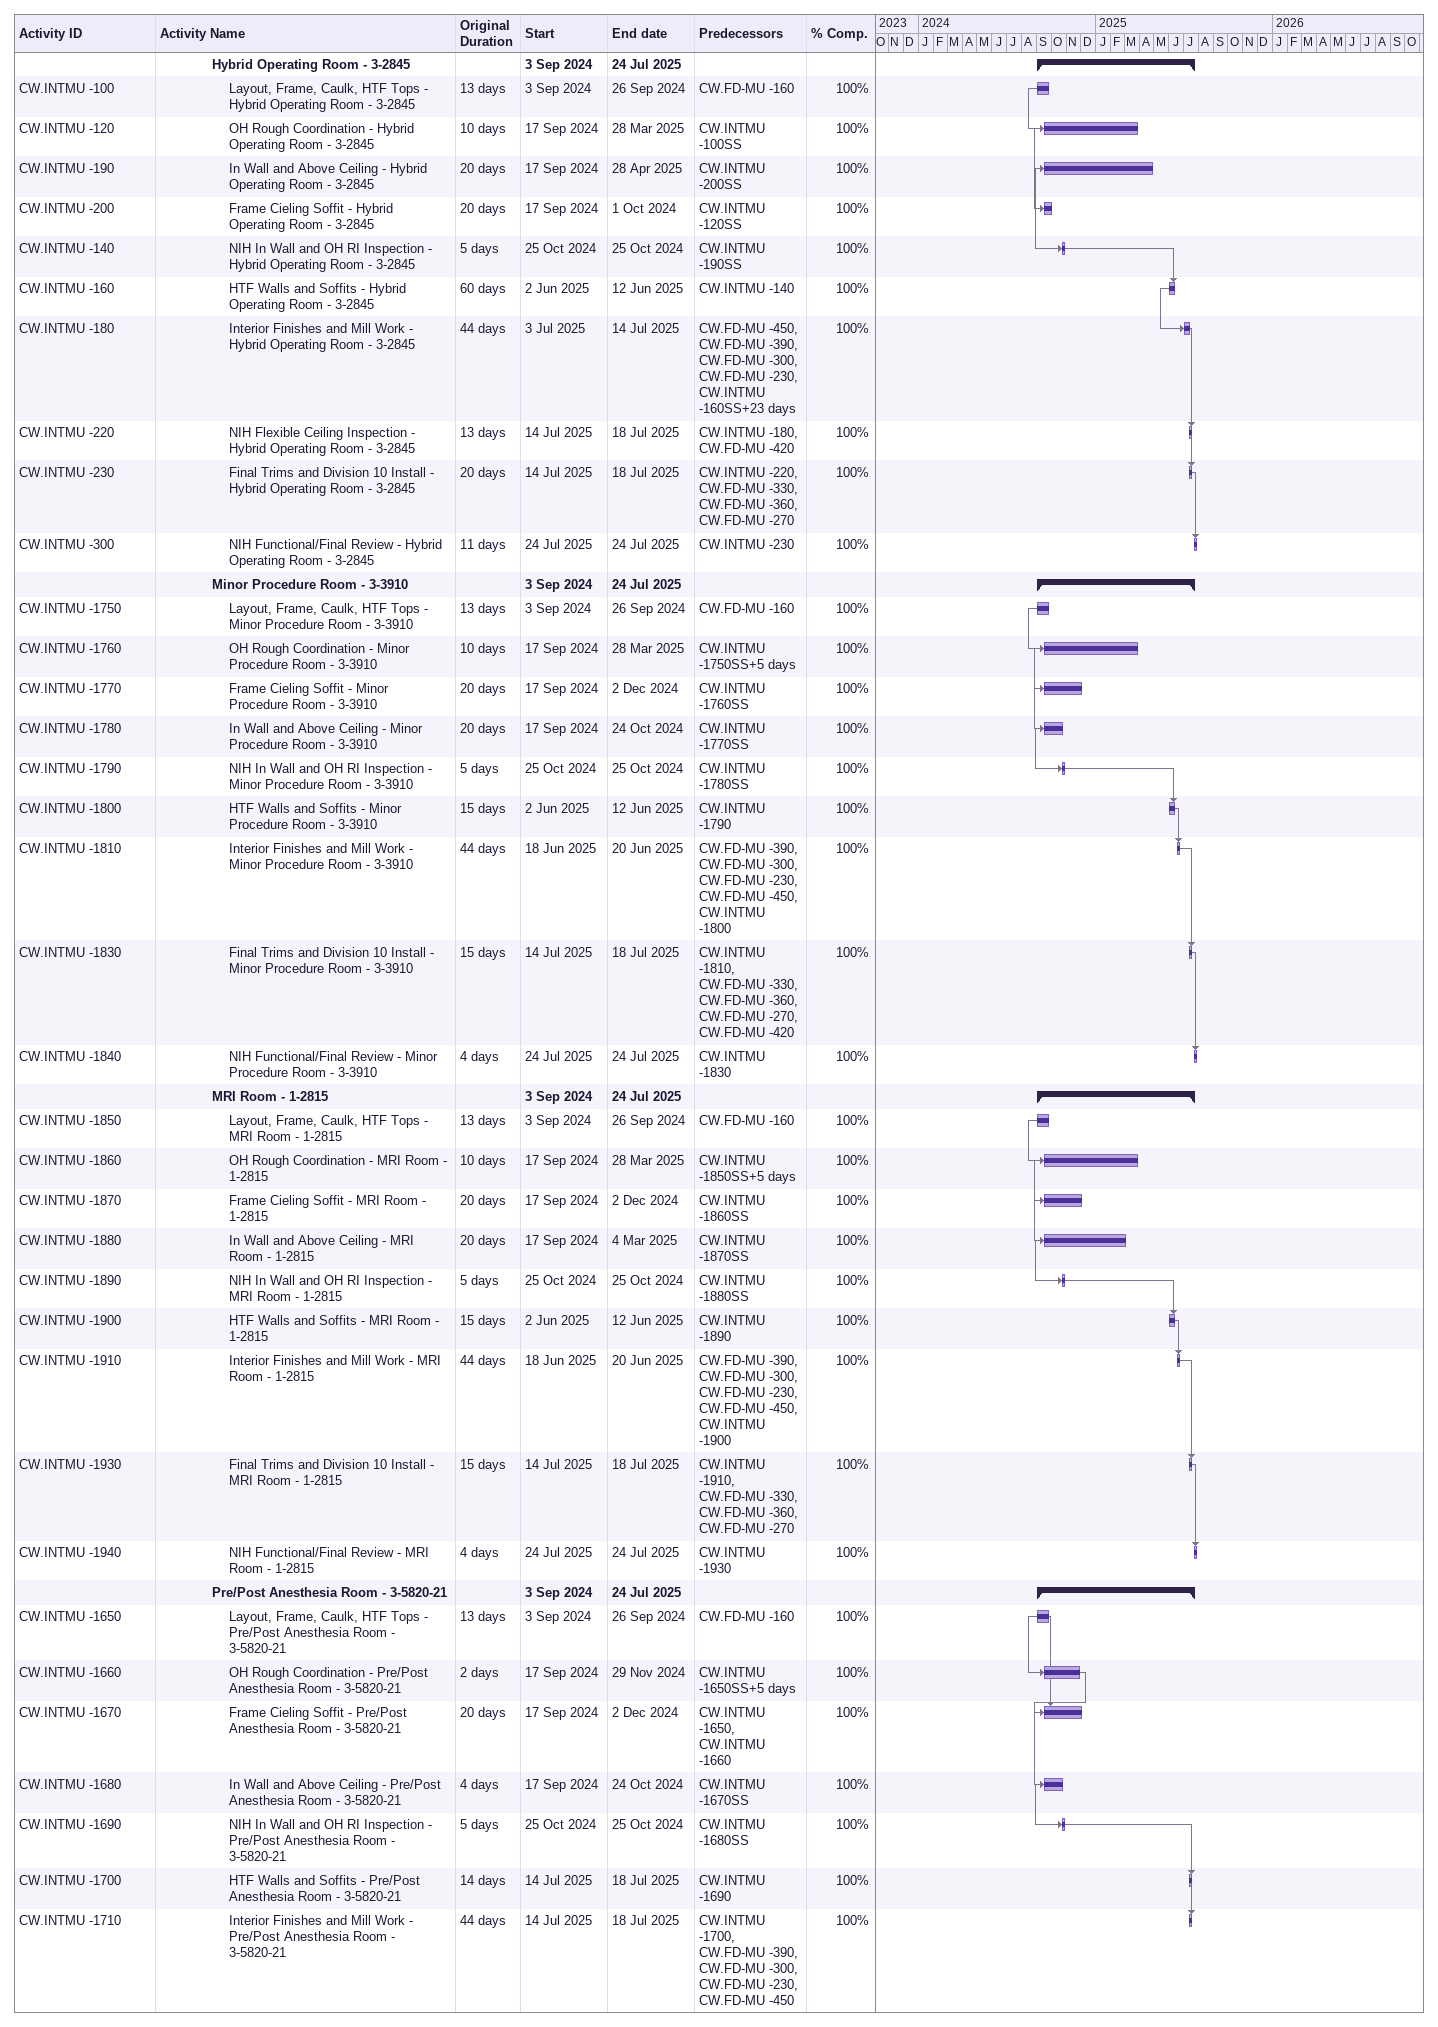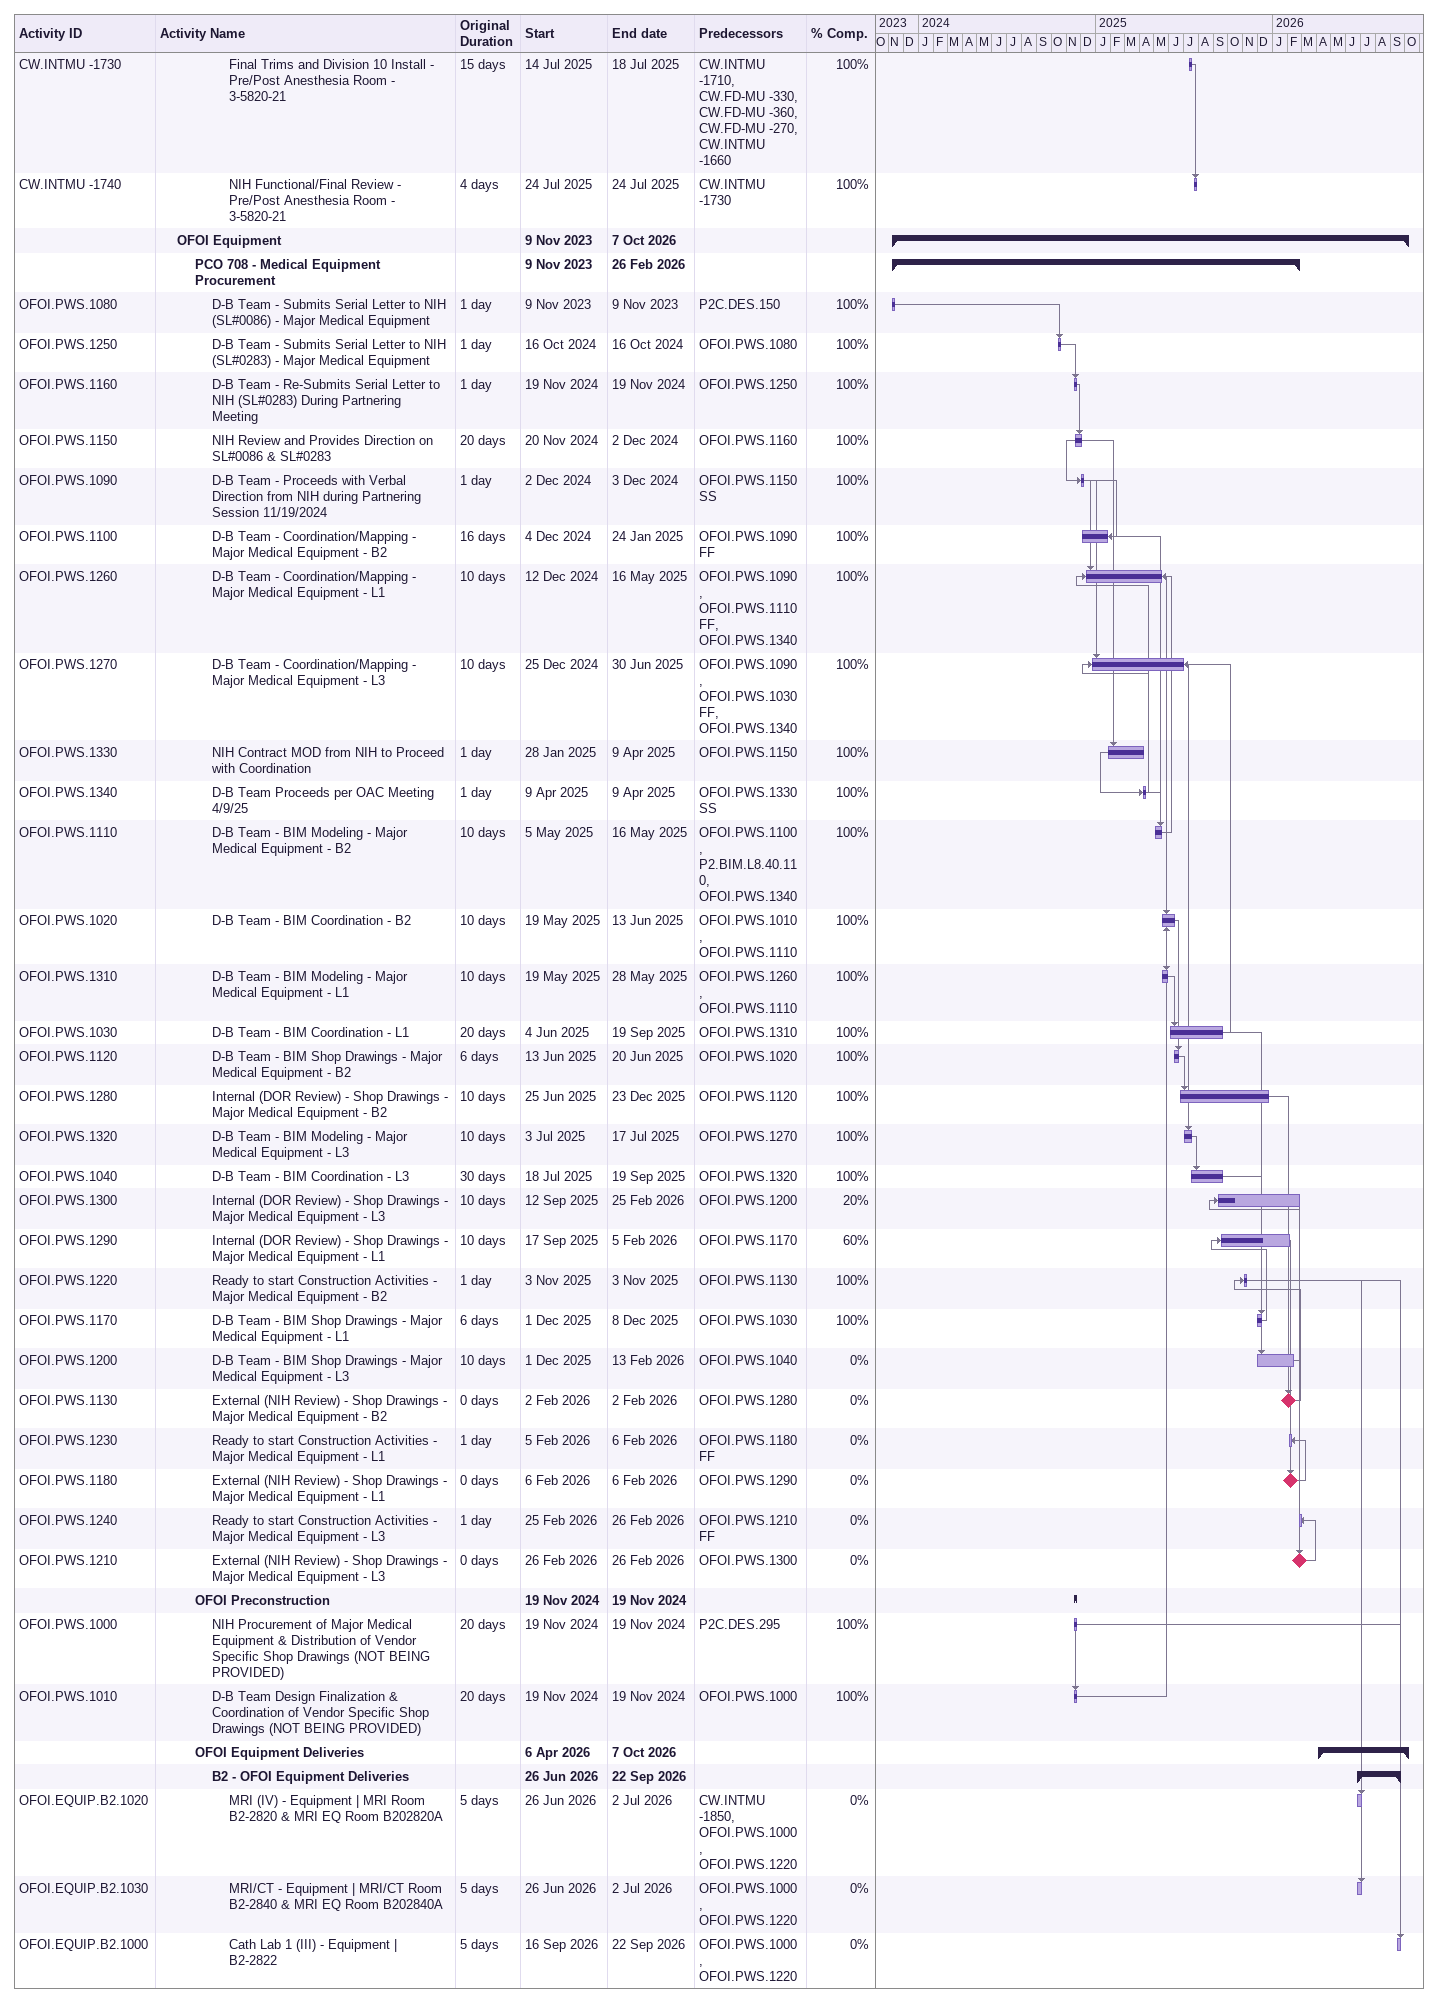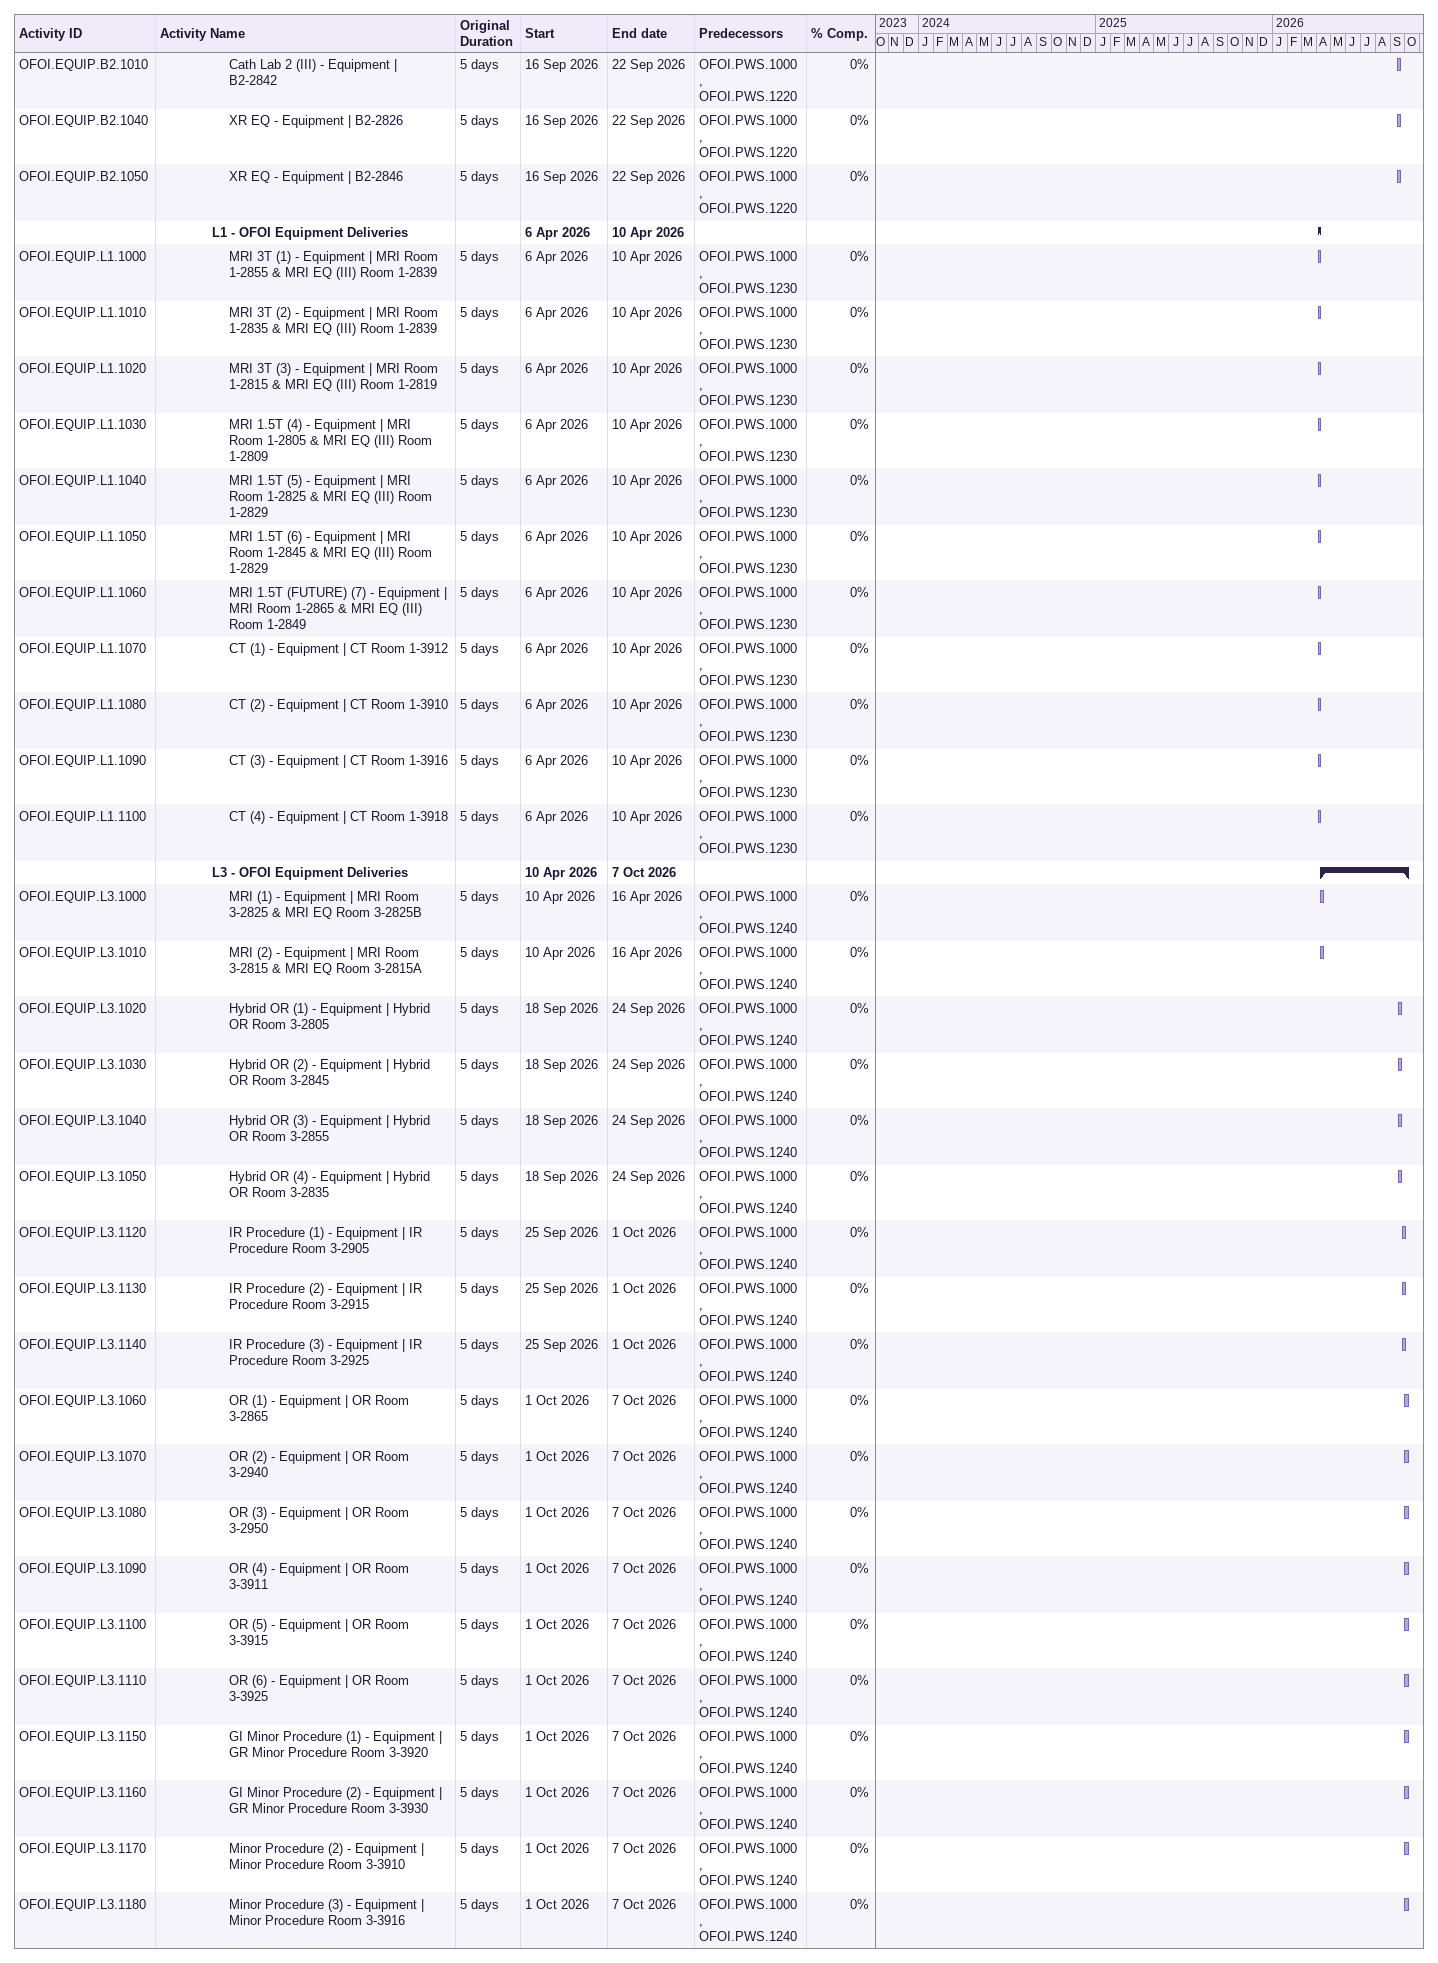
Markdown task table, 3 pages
| ID | Level | Task | Original duration | Start | Finish | Predecessors | % complete |
|---|---|---|---|---|---|---|---|
|  | 4 | **Hybrid Operating Room - 3-2845** |  | 2024-09-03 | 2025-07-24 |  |  |
| CW.INTMU -100 | 5 | Layout, Frame, Caulk, HTF Tops - Hybrid Operating Room - 3-2845 | 13d | 2024-09-03 | 2024-09-26 | CW.FD-MU -160 | 100 |
| CW.INTMU -120 | 5 | OH Rough Coordination - Hybrid Operating Room - 3-2845 | 10d | 2024-09-17 | 2025-03-28 | CW.INTMU -100SS | 100 |
| CW.INTMU -190 | 5 | In Wall and Above Ceiling - Hybrid Operating Room - 3-2845 | 20d | 2024-09-17 | 2025-04-28 | CW.INTMU -200SS | 100 |
| CW.INTMU -200 | 5 | Frame Cieling Soffit - Hybrid Operating Room - 3-2845 | 20d | 2024-09-17 | 2024-10-01 | CW.INTMU -120SS | 100 |
| CW.INTMU -140 | 5 | NIH In Wall and OH RI Inspection - Hybrid Operating Room - 3-2845 | 5d | 2024-10-25 | 2024-10-25 | CW.INTMU -190SS | 100 |
| CW.INTMU -160 | 5 | HTF Walls and Soffits - Hybrid Operating Room - 3-2845 | 60d | 2025-06-02 | 2025-06-12 | CW.INTMU -140 | 100 |
| CW.INTMU -180 | 5 | Interior Finishes and Mill Work - Hybrid Operating Room - 3-2845 | 44d | 2025-07-03 | 2025-07-14 | CW.FD-MU -450, CW.FD-MU -390, CW.FD-MU -300, CW.FD-MU -230, CW.INTMU -160SS+23d | 100 |
| CW.INTMU -220 | 5 | NIH Flexible Ceiling Inspection - Hybrid Operating Room - 3-2845 | 13d | 2025-07-14 | 2025-07-18 | CW.INTMU -180, CW.FD-MU -420 | 100 |
| CW.INTMU -230 | 5 | Final Trims and Division 10 Install - Hybrid Operating Room - 3-2845 | 20d | 2025-07-14 | 2025-07-18 | CW.INTMU -220, CW.FD-MU -330, CW.FD-MU -360, CW.FD-MU -270 | 100 |
| CW.INTMU -300 | 5 | NIH Functional/Final Review - Hybrid Operating Room - 3-2845 | 11d | 2025-07-24 | 2025-07-24 | CW.INTMU -230 | 100 |
|  | 4 | **Minor Procedure Room - 3-3910** |  | 2024-09-03 | 2025-07-24 |  |  |
| CW.INTMU -1750 | 5 | Layout, Frame, Caulk, HTF Tops - Minor Procedure Room - 3-3910 | 13d | 2024-09-03 | 2024-09-26 | CW.FD-MU -160 | 100 |
| CW.INTMU -1760 | 5 | OH Rough Coordination - Minor Procedure Room - 3-3910 | 10d | 2024-09-17 | 2025-03-28 | CW.INTMU -1750SS+5d | 100 |
| CW.INTMU -1770 | 5 | Frame Cieling Soffit - Minor Procedure Room - 3-3910 | 20d | 2024-09-17 | 2024-12-02 | CW.INTMU -1760SS | 100 |
| CW.INTMU -1780 | 5 | In Wall and Above Ceiling - Minor Procedure Room - 3-3910 | 20d | 2024-09-17 | 2024-10-24 | CW.INTMU -1770SS | 100 |
| CW.INTMU -1790 | 5 | NIH In Wall and OH RI Inspection - Minor Procedure Room - 3-3910 | 5d | 2024-10-25 | 2024-10-25 | CW.INTMU -1780SS | 100 |
| CW.INTMU -1800 | 5 | HTF Walls and Soffits - Minor Procedure Room - 3-3910 | 15d | 2025-06-02 | 2025-06-12 | CW.INTMU -1790 | 100 |
| CW.INTMU -1810 | 5 | Interior Finishes and Mill Work - Minor Procedure Room - 3-3910 | 44d | 2025-06-18 | 2025-06-20 | CW.FD-MU -390, CW.FD-MU -300, CW.FD-MU -230, CW.FD-MU -450, CW.INTMU -1800 | 100 |
| CW.INTMU -1830 | 5 | Final Trims and Division 10 Install - Minor Procedure Room - 3-3910 | 15d | 2025-07-14 | 2025-07-18 | CW.INTMU -1810, CW.FD-MU -330, CW.FD-MU -360, CW.FD-MU -270, CW.FD-MU -420 | 100 |
| CW.INTMU -1840 | 5 | NIH Functional/Final Review - Minor Procedure Room - 3-3910 | 4d | 2025-07-24 | 2025-07-24 | CW.INTMU -1830 | 100 |
|  | 4 | **MRI Room - 1-2815** |  | 2024-09-03 | 2025-07-24 |  |  |
| CW.INTMU -1850 | 5 | Layout, Frame, Caulk, HTF Tops - MRI Room - 1-2815 | 13d | 2024-09-03 | 2024-09-26 | CW.FD-MU -160 | 100 |
| CW.INTMU -1860 | 5 | OH Rough Coordination - MRI Room - 1-2815 | 10d | 2024-09-17 | 2025-03-28 | CW.INTMU -1850SS+5d | 100 |
| CW.INTMU -1870 | 5 | Frame Cieling Soffit - MRI Room - 1-2815 | 20d | 2024-09-17 | 2024-12-02 | CW.INTMU -1860SS | 100 |
| CW.INTMU -1880 | 5 | In Wall and Above Ceiling - MRI Room - 1-2815 | 20d | 2024-09-17 | 2025-03-04 | CW.INTMU -1870SS | 100 |
| CW.INTMU -1890 | 5 | NIH In Wall and OH RI Inspection - MRI Room - 1-2815 | 5d | 2024-10-25 | 2024-10-25 | CW.INTMU -1880SS | 100 |
| CW.INTMU -1900 | 5 | HTF Walls and Soffits - MRI Room - 1-2815 | 15d | 2025-06-02 | 2025-06-12 | CW.INTMU -1890 | 100 |
| CW.INTMU -1910 | 5 | Interior Finishes and Mill Work - MRI Room - 1-2815 | 44d | 2025-06-18 | 2025-06-20 | CW.FD-MU -390, CW.FD-MU -300, CW.FD-MU -230, CW.FD-MU -450, CW.INTMU -1900 | 100 |
| CW.INTMU -1930 | 5 | Final Trims and Division 10 Install - MRI Room - 1-2815 | 15d | 2025-07-14 | 2025-07-18 | CW.INTMU -1910, CW.FD-MU -330, CW.FD-MU -360, CW.FD-MU -270 | 100 |
| CW.INTMU -1940 | 5 | NIH Functional/Final Review - MRI Room - 1-2815 | 4d | 2025-07-24 | 2025-07-24 | CW.INTMU -1930 | 100 |
|  | 4 | **Pre/Post Anesthesia Room - 3-5820-21** |  | 2024-09-03 | 2025-07-24 |  |  |
| CW.INTMU -1650 | 5 | Layout, Frame, Caulk, HTF Tops - Pre/Post Anesthesia Room - 3-5820-21 | 13d | 2024-09-03 | 2024-09-26 | CW.FD-MU -160 | 100 |
| CW.INTMU -1660 | 5 | OH Rough Coordination - Pre/Post Anesthesia Room - 3-5820-21 | 2d | 2024-09-17 | 2024-11-29 | CW.INTMU -1650SS+5d | 100 |
| CW.INTMU -1670 | 5 | Frame Cieling Soffit - Pre/Post Anesthesia Room - 3-5820-21 | 20d | 2024-09-17 | 2024-12-02 | CW.INTMU -1650, CW.INTMU -1660 | 100 |
| CW.INTMU -1680 | 5 | In Wall and Above Ceiling - Pre/Post Anesthesia Room - 3-5820-21 | 4d | 2024-09-17 | 2024-10-24 | CW.INTMU -1670SS | 100 |
| CW.INTMU -1690 | 5 | NIH In Wall and OH RI Inspection - Pre/Post Anesthesia Room - 3-5820-21 | 5d | 2024-10-25 | 2024-10-25 | CW.INTMU -1680SS | 100 |
| CW.INTMU -1700 | 5 | HTF Walls and Soffits - Pre/Post Anesthesia Room - 3-5820-21 | 14d | 2025-07-14 | 2025-07-18 | CW.INTMU -1690 | 100 |
| CW.INTMU -1710 | 5 | Interior Finishes and Mill Work - Pre/Post Anesthesia Room - 3-5820-21 | 44d | 2025-07-14 | 2025-07-18 | CW.INTMU -1700, CW.FD-MU -390, CW.FD-MU -300, CW.FD-MU -230, CW.FD-MU -450 | 100 |
| CW.INTMU -1730 | 5 | Final Trims and Division 10 Install - Pre/Post Anesthesia Room - 3-5820-21 | 15d | 2025-07-14 | 2025-07-18 | CW.INTMU -1710, CW.FD-MU -330, CW.FD-MU -360, CW.FD-MU -270, CW.INTMU -1660 | 100 |
| CW.INTMU -1740 | 5 | NIH Functional/Final Review - Pre/Post Anesthesia Room - 3-5820-21 | 4d | 2025-07-24 | 2025-07-24 | CW.INTMU -1730 | 100 |
|  | 2 | **OFOI Equipment** |  | 2023-11-09 | 2026-10-07 |  |  |
|  | 3 | **PCO 708 - Medical Equipment Procurement** |  | 2023-11-09 | 2026-02-26 |  |  |
| OFOI.PWS.1080 | 4 | D-B Team - Submits Serial Letter to NIH (SL#0086) - Major Medical Equipment | 1d | 2023-11-09 | 2023-11-09 | P2C.DES.150 | 100 |
| OFOI.PWS.1250 | 4 | D-B Team - Submits Serial Letter to NIH (SL#0283) - Major Medical Equipment | 1d | 2024-10-16 | 2024-10-16 | OFOI.PWS.1080 | 100 |
| OFOI.PWS.1160 | 4 | D-B Team - Re-Submits Serial Letter to NIH (SL#0283) During Partnering Meeting | 1d | 2024-11-19 | 2024-11-19 | OFOI.PWS.1250 | 100 |
| OFOI.PWS.1150 | 4 | NIH Review and Provides Direction on SL#0086 & SL#0283 | 20d | 2024-11-20 | 2024-12-02 | OFOI.PWS.1160 | 100 |
| OFOI.PWS.1090 | 4 | D-B Team - Proceeds with Verbal Direction from NIH during Partnering Session 11/19/2024 | 1d | 2024-12-02 | 2024-12-03 | OFOI.PWS.1150SS | 100 |
| OFOI.PWS.1100 | 4 | D-B Team - Coordination/Mapping - Major Medical Equipment - B2 | 16d | 2024-12-04 | 2025-01-24 | OFOI.PWS.1090FF | 100 |
| OFOI.PWS.1260 | 4 | D-B Team - Coordination/Mapping - Major Medical Equipment - L1 | 10d | 2024-12-12 | 2025-05-16 | OFOI.PWS.1090, OFOI.PWS.1110FF, OFOI.PWS.1340 | 100 |
| OFOI.PWS.1270 | 4 | D-B Team - Coordination/Mapping - Major Medical Equipment - L3 | 10d | 2024-12-25 | 2025-06-30 | OFOI.PWS.1090, OFOI.PWS.1030FF, OFOI.PWS.1340 | 100 |
| OFOI.PWS.1330 | 4 | NIH Contract MOD from NIH to Proceed with Coordination | 1d | 2025-01-28 | 2025-04-09 | OFOI.PWS.1150 | 100 |
| OFOI.PWS.1340 | 4 | D-B Team Proceeds per OAC Meeting 4/9/25 | 1d | 2025-04-09 | 2025-04-09 | OFOI.PWS.1330SS | 100 |
| OFOI.PWS.1110 | 4 | D-B Team - BIM Modeling - Major Medical Equipment - B2 | 10d | 2025-05-05 | 2025-05-16 | OFOI.PWS.1100, P2.BIM.L8.40.110, OFOI.PWS.1340 | 100 |
| OFOI.PWS.1020 | 4 | D-B Team - BIM Coordination - B2 | 10d | 2025-05-19 | 2025-06-13 | OFOI.PWS.1010, OFOI.PWS.1110 | 100 |
| OFOI.PWS.1310 | 4 | D-B Team - BIM Modeling - Major Medical Equipment - L1 | 10d | 2025-05-19 | 2025-05-28 | OFOI.PWS.1260, OFOI.PWS.1110 | 100 |
| OFOI.PWS.1030 | 4 | D-B Team - BIM Coordination - L1 | 20d | 2025-06-04 | 2025-09-19 | OFOI.PWS.1310 | 100 |
| OFOI.PWS.1120 | 4 | D-B Team - BIM Shop Drawings - Major Medical Equipment - B2 | 6d | 2025-06-13 | 2025-06-20 | OFOI.PWS.1020 | 100 |
| OFOI.PWS.1280 | 4 | Internal (DOR Review) - Shop Drawings - Major Medical Equipment - B2 | 10d | 2025-06-25 | 2025-12-23 | OFOI.PWS.1120 | 100 |
| OFOI.PWS.1320 | 4 | D-B Team - BIM Modeling - Major Medical Equipment - L3 | 10d | 2025-07-03 | 2025-07-17 | OFOI.PWS.1270 | 100 |
| OFOI.PWS.1040 | 4 | D-B Team - BIM Coordination - L3 | 30d | 2025-07-18 | 2025-09-19 | OFOI.PWS.1320 | 100 |
| OFOI.PWS.1300 | 4 | Internal (DOR Review) - Shop Drawings - Major Medical Equipment - L3 | 10d | 2025-09-12 | 2026-02-25 | OFOI.PWS.1200 | 20 |
| OFOI.PWS.1290 | 4 | Internal (DOR Review) - Shop Drawings - Major Medical Equipment - L1 | 10d | 2025-09-17 | 2026-02-05 | OFOI.PWS.1170 | 60 |
| OFOI.PWS.1220 | 4 | Ready to start Construction Activities - Major Medical Equipment - B2 | 1d | 2025-11-03 | 2025-11-03 | OFOI.PWS.1130 | 100 |
| OFOI.PWS.1170 | 4 | D-B Team - BIM Shop Drawings - Major Medical Equipment - L1 | 6d | 2025-12-01 | 2025-12-08 | OFOI.PWS.1030 | 100 |
| OFOI.PWS.1200 | 4 | D-B Team - BIM Shop Drawings - Major Medical Equipment - L3 | 10d | 2025-12-01 | 2026-02-13 | OFOI.PWS.1040 | 0 |
| OFOI.PWS.1130 | 4 | External (NIH Review) - Shop Drawings - Major Medical Equipment - B2 | 0d | 2026-02-02 | 2026-02-02 | OFOI.PWS.1280 | 0 |
| OFOI.PWS.1230 | 4 | Ready to start Construction Activities - Major Medical Equipment - L1 | 1d | 2026-02-05 | 2026-02-06 | OFOI.PWS.1180FF | 0 |
| OFOI.PWS.1180 | 4 | External (NIH Review) - Shop Drawings - Major Medical Equipment - L1 | 0d | 2026-02-06 | 2026-02-06 | OFOI.PWS.1290 | 0 |
| OFOI.PWS.1240 | 4 | Ready to start Construction Activities - Major Medical Equipment - L3 | 1d | 2026-02-25 | 2026-02-26 | OFOI.PWS.1210FF | 0 |
| OFOI.PWS.1210 | 4 | External (NIH Review) - Shop Drawings - Major Medical Equipment - L3 | 0d | 2026-02-26 | 2026-02-26 | OFOI.PWS.1300 | 0 |
|  | 3 | **OFOI Preconstruction** |  | 2024-11-19 | 2024-11-19 |  |  |
| OFOI.PWS.1000 | 4 | NIH Procurement of Major Medical Equipment & Distribution of Vendor Specific Shop Drawings (NOT BEING PROVIDED) | 20d | 2024-11-19 | 2024-11-19 | P2C.DES.295 | 100 |
| OFOI.PWS.1010 | 4 | D-B Team Design Finalization & Coordination of Vendor Specific Shop Drawings (NOT BEING PROVIDED) | 20d | 2024-11-19 | 2024-11-19 | OFOI.PWS.1000 | 100 |
|  | 3 | **OFOI Equipment Deliveries** |  | 2026-04-06 | 2026-10-07 |  |  |
|  | 4 | **B2 - OFOI Equipment Deliveries** |  | 2026-06-26 | 2026-09-22 |  |  |
| OFOI.EQUIP.B2.1020 | 5 | MRI (IV) - Equipment \| MRI Room B2-2820 & MRI EQ Room B202820A | 5d | 2026-06-26 | 2026-07-02 | CW.INTMU -1850, OFOI.PWS.1000, OFOI.PWS.1220 | 0 |
| OFOI.EQUIP.B2.1030 | 5 | MRI/CT - Equipment \| MRI/CT Room B2-2840 & MRI EQ Room B202840A | 5d | 2026-06-26 | 2026-07-02 | OFOI.PWS.1000, OFOI.PWS.1220 | 0 |
| OFOI.EQUIP.B2.1000 | 5 | Cath Lab 1 (III) - Equipment \| B2-2822 | 5d | 2026-09-16 | 2026-09-22 | OFOI.PWS.1000, OFOI.PWS.1220 | 0 |
| OFOI.EQUIP.B2.1010 | 5 | Cath Lab 2 (III) - Equipment \| B2-2842 | 5d | 2026-09-16 | 2026-09-22 | OFOI.PWS.1000, OFOI.PWS.1220 | 0 |
| OFOI.EQUIP.B2.1040 | 5 | XR EQ - Equipment \| B2-2826 | 5d | 2026-09-16 | 2026-09-22 | OFOI.PWS.1000, OFOI.PWS.1220 | 0 |
| OFOI.EQUIP.B2.1050 | 5 | XR EQ - Equipment \| B2-2846 | 5d | 2026-09-16 | 2026-09-22 | OFOI.PWS.1000, OFOI.PWS.1220 | 0 |
|  | 4 | **L1 - OFOI Equipment Deliveries** |  | 2026-04-06 | 2026-04-10 |  |  |
| OFOI.EQUIP.L1.1000 | 5 | MRI 3T (1) - Equipment \| MRI Room 1-2855 & MRI EQ (III) Room 1-2839 | 5d | 2026-04-06 | 2026-04-10 | OFOI.PWS.1000, OFOI.PWS.1230 | 0 |
| OFOI.EQUIP.L1.1010 | 5 | MRI 3T (2) - Equipment \| MRI Room 1-2835 & MRI EQ (III) Room 1-2839 | 5d | 2026-04-06 | 2026-04-10 | OFOI.PWS.1000, OFOI.PWS.1230 | 0 |
| OFOI.EQUIP.L1.1020 | 5 | MRI 3T (3) - Equipment \| MRI Room 1-2815 & MRI EQ (III) Room 1-2819 | 5d | 2026-04-06 | 2026-04-10 | OFOI.PWS.1000, OFOI.PWS.1230 | 0 |
| OFOI.EQUIP.L1.1030 | 5 | MRI 1.5T (4) - Equipment \| MRI Room 1-2805 & MRI EQ (III) Room 1-2809 | 5d | 2026-04-06 | 2026-04-10 | OFOI.PWS.1000, OFOI.PWS.1230 | 0 |
| OFOI.EQUIP.L1.1040 | 5 | MRI 1.5T (5) - Equipment \| MRI Room 1-2825 & MRI EQ (III) Room 1-2829 | 5d | 2026-04-06 | 2026-04-10 | OFOI.PWS.1000, OFOI.PWS.1230 | 0 |
| OFOI.EQUIP.L1.1050 | 5 | MRI 1.5T (6) - Equipment \| MRI Room 1-2845 & MRI EQ (III) Room 1-2829 | 5d | 2026-04-06 | 2026-04-10 | OFOI.PWS.1000, OFOI.PWS.1230 | 0 |
| OFOI.EQUIP.L1.1060 | 5 | MRI 1.5T (FUTURE) (7) - Equipment \| MRI Room 1-2865 & MRI EQ (III) Room 1-2849 | 5d | 2026-04-06 | 2026-04-10 | OFOI.PWS.1000, OFOI.PWS.1230 | 0 |
| OFOI.EQUIP.L1.1070 | 5 | CT (1) - Equipment \| CT Room 1-3912 | 5d | 2026-04-06 | 2026-04-10 | OFOI.PWS.1000, OFOI.PWS.1230 | 0 |
| OFOI.EQUIP.L1.1080 | 5 | CT (2) - Equipment \| CT Room 1-3910 | 5d | 2026-04-06 | 2026-04-10 | OFOI.PWS.1000, OFOI.PWS.1230 | 0 |
| OFOI.EQUIP.L1.1090 | 5 | CT (3) - Equipment \| CT Room 1-3916 | 5d | 2026-04-06 | 2026-04-10 | OFOI.PWS.1000, OFOI.PWS.1230 | 0 |
| OFOI.EQUIP.L1.1100 | 5 | CT (4) - Equipment \| CT Room 1-3918 | 5d | 2026-04-06 | 2026-04-10 | OFOI.PWS.1000, OFOI.PWS.1230 | 0 |
|  | 4 | **L3 - OFOI Equipment Deliveries** |  | 2026-04-10 | 2026-10-07 |  |  |
| OFOI.EQUIP.L3.1000 | 5 | MRI (1) - Equipment \| MRI Room 3-2825 & MRI EQ Room 3-2825B | 5d | 2026-04-10 | 2026-04-16 | OFOI.PWS.1000, OFOI.PWS.1240 | 0 |
| OFOI.EQUIP.L3.1010 | 5 | MRI (2) - Equipment \| MRI Room 3-2815 & MRI EQ Room 3-2815A | 5d | 2026-04-10 | 2026-04-16 | OFOI.PWS.1000, OFOI.PWS.1240 | 0 |
| OFOI.EQUIP.L3.1020 | 5 | Hybrid OR (1) - Equipment \| Hybrid OR Room 3-2805 | 5d | 2026-09-18 | 2026-09-24 | OFOI.PWS.1000, OFOI.PWS.1240 | 0 |
| OFOI.EQUIP.L3.1030 | 5 | Hybrid OR (2) - Equipment \| Hybrid OR Room 3-2845 | 5d | 2026-09-18 | 2026-09-24 | OFOI.PWS.1000, OFOI.PWS.1240 | 0 |
| OFOI.EQUIP.L3.1040 | 5 | Hybrid OR (3) - Equipment \| Hybrid OR Room 3-2855 | 5d | 2026-09-18 | 2026-09-24 | OFOI.PWS.1000, OFOI.PWS.1240 | 0 |
| OFOI.EQUIP.L3.1050 | 5 | Hybrid OR (4) - Equipment \| Hybrid OR Room 3-2835 | 5d | 2026-09-18 | 2026-09-24 | OFOI.PWS.1000, OFOI.PWS.1240 | 0 |
| OFOI.EQUIP.L3.1120 | 5 | IR Procedure (1) - Equipment \| IR Procedure Room 3-2905 | 5d | 2026-09-25 | 2026-10-01 | OFOI.PWS.1000, OFOI.PWS.1240 | 0 |
| OFOI.EQUIP.L3.1130 | 5 | IR Procedure (2) - Equipment \| IR Procedure Room 3-2915 | 5d | 2026-09-25 | 2026-10-01 | OFOI.PWS.1000, OFOI.PWS.1240 | 0 |
| OFOI.EQUIP.L3.1140 | 5 | IR Procedure (3) - Equipment \| IR Procedure Room 3-2925 | 5d | 2026-09-25 | 2026-10-01 | OFOI.PWS.1000, OFOI.PWS.1240 | 0 |
| OFOI.EQUIP.L3.1060 | 5 | OR (1) - Equipment \| OR Room 3-2865 | 5d | 2026-10-01 | 2026-10-07 | OFOI.PWS.1000, OFOI.PWS.1240 | 0 |
| OFOI.EQUIP.L3.1070 | 5 | OR (2) - Equipment \| OR Room 3-2940 | 5d | 2026-10-01 | 2026-10-07 | OFOI.PWS.1000, OFOI.PWS.1240 | 0 |
| OFOI.EQUIP.L3.1080 | 5 | OR (3) - Equipment \| OR Room 3-2950 | 5d | 2026-10-01 | 2026-10-07 | OFOI.PWS.1000, OFOI.PWS.1240 | 0 |
| OFOI.EQUIP.L3.1090 | 5 | OR (4) - Equipment \| OR Room 3-3911 | 5d | 2026-10-01 | 2026-10-07 | OFOI.PWS.1000, OFOI.PWS.1240 | 0 |
| OFOI.EQUIP.L3.1100 | 5 | OR (5) - Equipment \| OR Room 3-3915 | 5d | 2026-10-01 | 2026-10-07 | OFOI.PWS.1000, OFOI.PWS.1240 | 0 |
| OFOI.EQUIP.L3.1110 | 5 | OR (6) - Equipment \| OR Room 3-3925 | 5d | 2026-10-01 | 2026-10-07 | OFOI.PWS.1000, OFOI.PWS.1240 | 0 |
| OFOI.EQUIP.L3.1150 | 5 | GI Minor Procedure (1) - Equipment \| GR Minor Procedure Room 3-3920 | 5d | 2026-10-01 | 2026-10-07 | OFOI.PWS.1000, OFOI.PWS.1240 | 0 |
| OFOI.EQUIP.L3.1160 | 5 | GI Minor Procedure (2) - Equipment \| GR Minor Procedure Room 3-3930 | 5d | 2026-10-01 | 2026-10-07 | OFOI.PWS.1000, OFOI.PWS.1240 | 0 |
| OFOI.EQUIP.L3.1170 | 5 | Minor Procedure (2) - Equipment \| Minor Procedure Room 3-3910 | 5d | 2026-10-01 | 2026-10-07 | OFOI.PWS.1000, OFOI.PWS.1240 | 0 |
| OFOI.EQUIP.L3.1180 | 5 | Minor Procedure (3) - Equipment \| Minor Procedure Room 3-3916 | 5d | 2026-10-01 | 2026-10-07 | OFOI.PWS.1000, OFOI.PWS.1240 | 0 |
